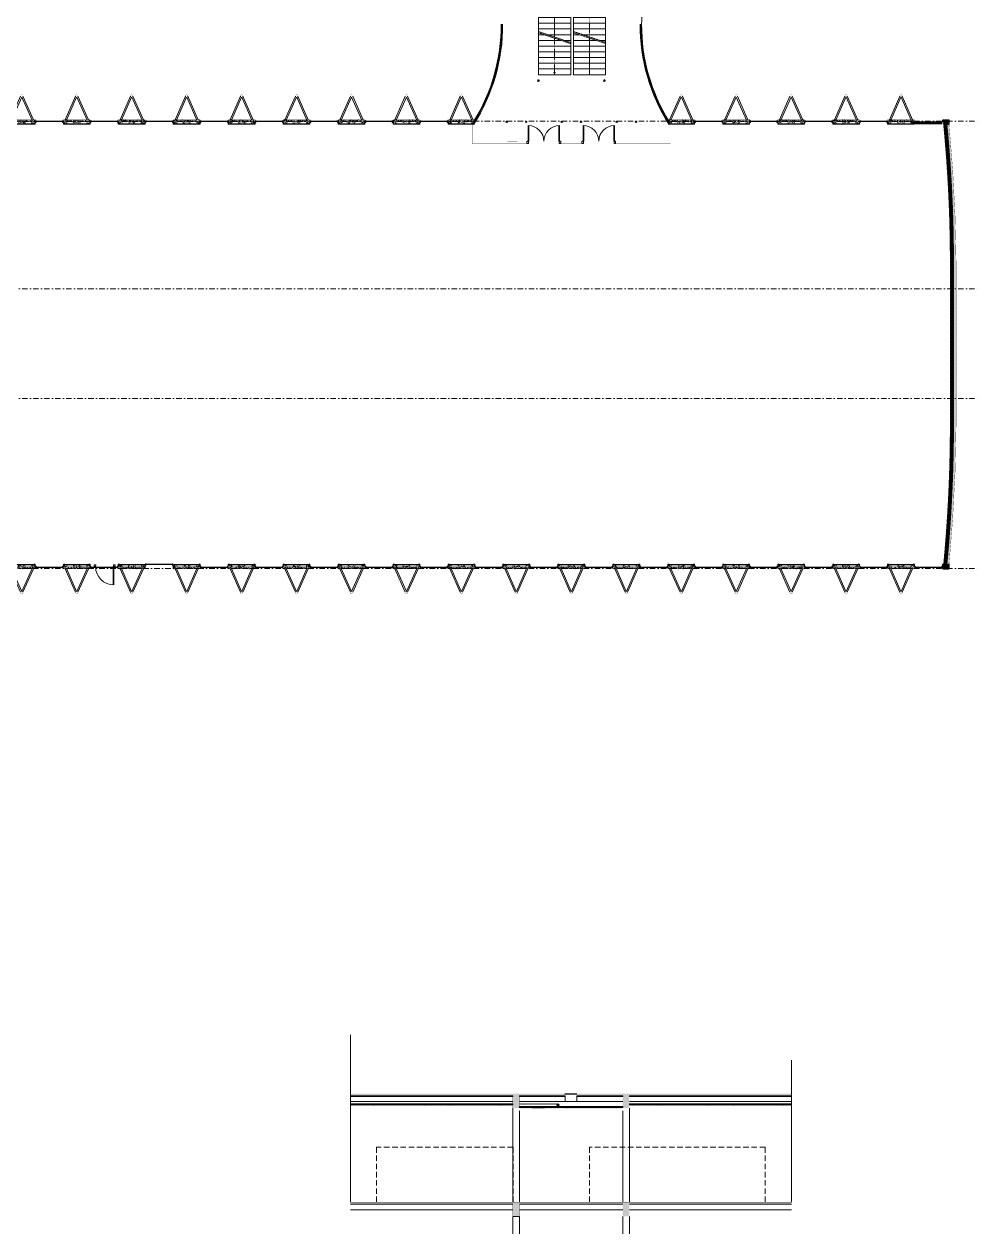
# Model space of a CAD drawing. Header units: millimetres. Extents: x 0 to 111176, y 95213 to 141729.
# Drawn here: x 54508 to 58852, y 118440 to 123942 of the extents above; entities that cross this region are included whole.
import ezdxf

# ---------------------------------------------------------------- set-up
doc = ezdxf.new("R2010")
doc.units = ezdxf.units.MM
for name, pattern in [('CONTINU', [0]), ('DISCONTINU', [0.75, 0.5, -0.25]), ('TIRETPT2', [0.5, 0.25, -0.125, 0, -0.125])]:
    doc.linetypes.add(name, pattern=pattern)
doc.layers.add('CDP', color=7, linetype='Continuous', lineweight=9, true_color=0x364259)
doc.layers.add('STR_BOLLARD', color=7, linetype='Continuous', lineweight=9, true_color=0x1c1c1c)
doc.layers.add('Invisible', color=52, linetype='Continuous', lineweight=9, plot=False)
for name, color, linetype, lineweight in [('MEN_Ext', 115, 'Continuous', 9), ('MEN_Ext_Murs-rideaux', 113, 'Continuous', 9), ('MEN_Int_PCF', 177, 'Continuous', 9), ('STR_BOLLARD_Axes', 252, 'Continuous', 9)]:
    doc.layers.add(name, color=color, linetype=linetype, lineweight=lineweight)
pattern_1 = [(140, (60764.64633341976, 78379.58845980477), (0.6375634215561321, 7.287386759840159), [0.762, -8.382000000000001]), (84.99999999999994, (60764.64633341976, 78379.58845980477), (-7.642273809561408, -1.409736856998764), [0.6096, -6.7056233668]), (190.4514446999998, (60764.69946355977, 78380.19574008478), (-7.004710076487798, 5.877649883614139), [0.6476003519999999, -7.123609783999998]), (136.1841999999999, (60762.61433341977, 78379.58845980477), (1.681693117309099, 10.8431616356852), [1.143, -12.573]), (186.6355576099998, (60762.75447341977, 78380.49205580476), (-9.89704498390885, 9.49616536206013), [0.9714009256, -10.6854243264]), (81.18415116999996, (60762.61433341977, 78379.58845980477), (-9.897044983421296, 9.496165362599092), [0.9143986828, -10.0583892768]), (111, (60763.12233341976, 78380.60445980477), (4.090607927483512, 6.064575650765295), [0.7619999999999996, -8.381999999999994]), (55.99999999999996, (60763.12233341976, 78380.60445980477), (-7.367518644892768, 2.472081133905892), [0.6095999999999981, -6.705599999999984]), (161.4514449999999, (60763.46321741577, 78381.10984110877), (-3.276910755436199, 8.53665677114865), [0.6476003520000001, -7.123597503999999]), (127.5, (60764.64633341976, 78379.58845980477), (-3.382201554926124, 0.1235441300236767), [0, -6.624319999999985, 0, -6.807199999999986, 0, -6.730999999999986]), (97.49999999999993, (60764.64633341976, 78379.58845980477), (-4.007222992724778, 2.672786500412235), [0, -3.88112, 0, -6.47192, 0, -2.5654]), (57.49999999999992, (60764.64633341976, 78377.32277980477), (0.2291497597069442, 5.423623806674856), [0, -2.54, 0, -7.9248, 0, -10.5156]), (47.49999999999994, (60764.64633341976, 78376.30677980477), (-1.017059641333314, 5.925167255440723), [0, -3.302, 0, -5.26288, 0, -7.4676])]
pattern_2 = [(135, (60764.64633341976, 79426.17053095263), (-2.245064030267288, -2.245064030267288), [])]

# ---------------------------------------------------------------- blocks, each defined once
blk = doc.blocks.new('Fenetres Ext')
for points in [[(14.09999999846332, 3.400000005214679), (14.09999999846332, 4.400000005214679), (18.09999999846332, 4.400000005214679), (18.09999999846332, 3.400000005214679)], [(14.09999999846332, 1.400000005214679), (139.0999999735504, 1.400000005214679), (139.0999999735504, 3.400000005214679), (14.09999999846332, 3.400000005214679), (14.09999999846332, 1.400000005214679)], [(14.09999999846332, -2.599999994785321), (16.09999999846332, -2.599999994785321), (16.09999999846332, 1.400000005214679), (14.09999999846332, 1.400000005214679)], [(139.0999999735504, 3.400000005214679), (139.0999999735504, 4.400000005214679), (135.0999999735504, 4.400000005214679), (135.0999999735504, 3.400000005214679)], [(139.0999999735504, -2.599999994785321), (137.0999999735504, -2.599999994785321), (137.0999999735504, 1.400000005214679), (139.0999999735504, 1.400000005214679)], [(6.599999998463318, -10.59999999478532), (10.59999999846332, -10.59999999478532), (10.59999999846332, -3.599999994785321), (11.59999999846332, -3.599999994785321), (11.59999999846332, -4.585936534454959), (12.59999999972251, -4.585936534454959), (12.59999999846332, -11.59999999478532), (6.599999998463318, -11.59999999478532)], [(10.59999999846332, -3.599999994785321), (14.09999999846332, -3.599999994785321), (14.09999999846332, -2.599999994785321), (10.59999999846332, -2.599999994785321), (10.59999999846332, -3.599999994785321)], [(142.5999999735504, -3.599999994785321), (139.0999999735504, -3.599999994785321), (139.0999999735504, -2.599999994785321), (142.5999999735504, -2.599999994785321), (142.5999999735504, -3.599999994785321)], [(146.5999999735504, -10.59999999478532), (142.5999999735504, -10.59999999478532), (142.5999999735504, -3.599999994785321), (141.5999999735504, -3.599999994785321), (141.5999999735504, -4.585936534454959), (140.5999999722912, -4.585936534454959), (140.5999999735504, -11.59999999478532), (146.5999999735504, -11.59999999478532)]]:
    blk.add_lwpolyline(points, close=True)
blk.add_lwpolyline([(14.09999999846332, 2.400000005214679), (139.0999999735504, 2.400000005214679)])
blk = doc.blocks.new('FENETRE-113')
at = {"layer": 'MEN_Ext'}
blk.add_line((-136.4911432528734, 4.248983748228966), (-3.259629011154175e-09, 4.400000005291076), dxfattribs=at)
blk.add_lwpolyline([(-136.4911432529334, 8.799999999464035), (-136.491143252817, -1.60116542247124e-09), (0, 0), (-6.51925802230835e-09, 8.799999996437691)], close=True, dxfattribs=at)
blk = doc.blocks.new('panneau+contreventement')
at = {"lineweight": 5}
h = blk.add_hatch(dxfattribs=at)
h.set_pattern_fill('AR-CONC', color=252, scale=0.04, angle=360, style=0)
h.set_pattern_definition([(49.99999999999994, (6.955815479159355e-08, 17.59999999470892), (7.287386759840159, -0.6375634215561317), [0.7619999999999998, -8.381999999999998]), (354.9999999999999, (6.955815479159355e-08, 17.59999999470892), (-1.409736856998765, 7.642273809561408), [0.6096, -6.7056233668]), (100.4514446999998, (0.6072803495580956, 17.54686985470835), (5.877649883614139, 7.004710076487798), [0.6476003520000001, -7.123609784]), (46.18419999999995, (6.955815479159355e-08, 19.63199999470817), (10.8431616356852, -1.681693117309098), [1.143, -12.573]), (96.63555760999995, (0.9035960695582617, 19.49185999470865), (9.49616536206013, 9.89704498390885), [0.9714009256, -10.6854243264]), (351.18415117, (6.955815479159355e-08, 19.63199999470817), (9.496165362599092, 9.897044983421296), [0.9143986827999999, -10.0583892768]), (20.99999999999999, (1.016000069557776, 19.12399999471018), (6.064575650765295, -4.090607927483512), [0.7619999999999999, -8.382]), (326, (1.016000069557776, 19.12399999471018), (2.472081133905891, 7.367518644892768), [0.6096, -6.7056]), (71.45144499999996, (1.521381373558143, 18.78311599870722), (8.53665677114865, 3.2769107554362), [0.647600352, -7.123597503999998]), (37.49999999999993, (6.955815479159355e-08, 17.59999999470892), (0.1235441300236765, 3.382201554926124), [0, -6.624319999999999, 0, -6.8072, 0, -6.731]), (7.499999999999964, (6.955815479159355e-08, 17.59999999470892), (2.672786500412234, 4.007222992724778), [0, -3.88112, 0, -6.47192, 0, -2.5654]), (327.4999999999998, (-2.265679930442275, 17.59999999470892), (5.423623806674856, -0.2291497597069439), [0, -2.54, 0, -7.9248, 0, -10.5156]), (317.4999999999999, (-3.281679930441896, 17.59999999470892), (5.925167255440723, 1.017059641333315), [0, -3.302, 0, -5.26288, 0, -7.4676])])
h.paths.add_polyline_path([(8.000000000007276, 16.62599197128293), (8.000000000007276, 12.62599197128293), (-8, 12.62599197128293), (-8, 16.62599197128293), (-15.27348650529757, 16.62599197128293), (-17.5, 9), (-42.54545454565005, 9), (-44.5, 17.59999999831052), (-55.5, 17.59999999831052), (-55.5, 10), (-62.5, 9), (-61.5, 0), (61.5, 0), (62.5, 9), (55.5, 10), (55.5, 17.59999999831052), (44.5, 17.59999999831052), (42.5, 9), (17.50000000000728, 9), (15.72651349470971, 16.62599197128293)])
at = {"layer": 'CDP'}
h = blk.add_hatch(dxfattribs=at)
h.set_pattern_fill('ANSI31', color=256, scale=5)
h.set_pattern_definition([(45, (0, 0), (-0.4419417382415922, 0.4419417382415922), [])])
h.paths.add_polyline_path([(-59, 17.59999999831052), (-59, 19.3999999983098), (58.99999999767169, 19.3999999983098), (58.99999999767169, 17.59999999831052)])
at = {"linetype": 'Continuous', "lineweight": 5, "const_width": 0.8799999952316284}
blk.add_lwpolyline([(8.000000000007276, 16.62599197128293), (8.000000000007276, 12.62599197128293), (-8, 12.62599197128293), (-8, 16.62599197128293), (-15.27348650529757, 16.62599197128293), (-17.5, 9), (-42.54545454565005, 9), (-44.5, 17.59999999831052), (-55.5, 17.59999999831052), (-55.5, 10), (-62.5, 9), (-61.5, 0), (61.5, 0), (62.5, 9), (55.5, 10), (55.5, 17.59999999831052), (44.5, 17.59999999831052), (42.5, 9), (17.50000000000728, 9), (15.72651349470971, 16.62599197128293)], close=True, dxfattribs=at)
for points in [[(-5.29915068641867, -107.0272467950708), (-52.79727948180198, 0.03446815508141299)], [(-0.5113040249361802, -103.0238181007117), (-46.75775930929467, 1.216600178464432)], [(0.5113040249361802, -103.0238181007117), (46.75775930929467, 1.216600178464432)], [(5.29915068641867, -107.0272467950708), (52.79727948180198, 0.03446815508141299)], [(52.79745963354026, 0), (46.20254036645974, 0)]]:
    blk.add_lwpolyline(points)
at = {"const_width": 0.8}
blk.add_lwpolyline([(4.886542232529791, -105.9757763550551, 128.1178204295244), (4.962955946750299, -106.1295426030811, 0.007805315424875689)], format="xyb", close=True, dxfattribs=at)
at = {"layer": 'CDP', "const_width": 0.2}
blk.add_lwpolyline([(-59, 17.59999999831052), (-59, 19.3999999983098), (58.99999999767169, 19.3999999983098), (58.99999999767169, 17.59999999831052), (-59, 17.59999999831052)], close=True, dxfattribs=at)
blk = doc.blocks.new('Potelet')
at = {"lineweight": 0, "const_width": 0.5}
blk.add_lwpolyline([(-1.600976329688904, 4.736757835458326, 7.011262514145348), (1.19217006630147, 4.855793501891813, 0.1426276648438825)], format="xyb", close=True, dxfattribs=at)
at = {"ltscale": 5}
for points in [[(-3.535533905932737, -3.535533905932737), (3.535533905932738, 3.535533905932738)], [(-3.535533905932738, 3.535533905932738), (3.535533905932737, -3.535533905932737)]]:
    blk.add_lwpolyline(points, dxfattribs=at)
blk = doc.blocks.new('Porte double 10')
blk.add_lwpolyline([(81.43703520298004, -8.499999990832293), (9.99999999278225, -8.499999998079147), (9.99999999254942, 5.529727786779404e-10), (0, 0), (6.984919309616089e-10, -6.999999998952262), (6.999999993247911, -6.999999998544808), (6.999999993015081, -5.499999994033715), (81.49999999022111, -5.49999999141437, -0.4142135623524235), (10.00000000023283, -76.99999999135616, -0.4142135623524235), (81.50000000465661, -148.4999999768334), (7.000000007450581, -148.4999999893189), (7.000000007450581, -146.9999999848078), (1.909211277961731e-08, -146.9999999852153), (1.862645149230957e-08, -153.9999999845168), (10.00000000814907, -153.9999999832944), (10.00000000675209, -145.4999999846332), (81.43703521694988, -145.4999999774445)], format="xyb")
blk = doc.blocks.new('Pignon')
at = {"lineweight": 5}
h = blk.add_hatch(dxfattribs=at)
h.set_pattern_fill('AR-CONC', color=252, scale=0.8, angle=360, style=0)
h.set_pattern_definition([(49.99999999999999, (0, 0), (5.738081460806028, -0.5020170798607624), [0.6000000000000001, -6.600000000000001]), (355, (0, 0), (-1.110010668903999, 6.017537069600095), [0.48, -5.28]), (100.45144446, (0.478173448, -0.04183475200000012), (4.628070773816898, 5.515519927749035), [0.5099215359999999, -5.609136895999999]), (46.18420000000002, (3.91886975727153e-16, 1.6), (8.53793064537258, -1.324154246344614), [0.8999999999999999, -9.899999999999999]), (96.63563548999994, (0.7114939600000003, 1.489653544), (7.477295565393829, 7.792948806196402), [0.764882736, -8.413710079999998]), (351.1841639899999, (3.91886975727153e-16, 1.6), (7.477295560438187, 7.79294880215992), [0.7200000000000001, -7.920000008]), (21, (0.8000000000000004, 1.2), (4.775256416947693, -3.220951125322712), [0.6000000000000001, -6.600000000000001]), (326.0000000000001, (0.8000000000000004, 1.2), (1.946522655372655, 5.801200360374824), [0.48, -5.28]), (71.45144474000001, (1.197938032, 0.9315874079999997), (6.72177901383977, 2.580249222450829), [0.50992152, -5.609136895999999]), (37.50000000000004, (0, 0), (0.09727884253832601, 2.663150830650492), [0, -5.215999999999999, 0, -5.359999999999999, 0, -5.3]), (7.499999999999974, (0, 0), (2.10455629953719, 3.155293695058881), [0, -3.056, 0, -5.096, 0, -2.02]), (327.5, (-1.784, 4.369539779357756e-16), (4.270579489379272, -0.1804389738750391), [0, -2, 0, -6.24, 0, -8.28]), (317.5, (-2.584, 6.328974657993521e-16), (4.66548935473909, 0.8008398586585408), [0, -2.6, 0, -4.144, 0, -5.88])])
edge = h.paths.add_edge_path()
edge.add_arc((6514.570729589548, 643.1657927447177), 6585.023370820036, 180.05525207706, 185.4136591410671, ccw=False)
edge.add_line((-70.44957941338726, 636.8156537741324), (-70.44957941338708, 1386.815653774132))
edge.add_arc((6616.604850319538, 1380.105084346262), 6687.057796815635, 174.5793199602518, 179.9425027594255, ccw=False)
edge.add_line((-40.5479746068886, 2011.815653774132), (-50.48353849775594, 2011.815653774132))
edge.add_arc((7091.866723411993, 1332.980745925604), 7174.537204302169, 174.570709958592, 179.5700709511673)
edge.add_line((-82.46850005038141, 1386.815653774132), (-82.29857736689354, 636.8156537741324))
edge.add_arc((7157.214627704398, 692.0280776829677), 7239.723741839565, 180.4369599787104, 185.3911985980951)
edge.add_line((-50.48353849775594, 11.81707874102449), (-40.55522752259276, 11.81707874102358))
edge.add_line((-40.55522752259276, 11.81707874102358), (-41.080152220522, 21.89748511193011))
h = blk.add_hatch()
h.set_pattern_fill('ANSI31', color=252, scale=10)
h.set_pattern_definition([(45, (0, 0), (-0.8838834764831843, 0.8838834764831844), [])])
edge = h.paths.add_edge_path()
edge.add_arc((6713.68367833288, 648.0937936427963), 6784.142632293183, 180.0952500777031, 185.3816129100021, ccw=False)
edge.add_line((-70.44957941338726, 636.8156537741324), (-70.44957941338708, 1386.815653774132))
edge.add_arc((6576.145764537498, 1382.040750896481), 6646.597059091748, 174.5629839039005, 179.9588388157768, ccw=False)
edge.add_line((-40.5479746068886, 2011.815653774132), (-50.48353849775594, 2011.815653774132))
edge.add_line((-50.48353849775594, 2011.815653774132), (-50.48353849775594, 2033.815653774132))
edge.add_line((-50.48353849775594, 2033.815653774132), (-38.75141834801798, 2033.815653774132))
edge.add_line((-38.75141834801798, 2033.815653774132), (-20.48353849775594, 2033.815653774132))
edge.add_line((-20.48353849775594, 2033.815653774132), (-19.48353848487568, 2024.755756784341))
edge.add_line((-19.48353848487568, 2024.755756784341), (-24.93839252719044, 2024.755756784341))
edge.add_arc((6465.743834761339, 1383.888228224312), 6522.244012976042, 174.3610897732515, 179.9745975727592)
edge.add_line((-56.49953719377663, 1386.779904102824), (-56.4995371937768, 636.8156537741324))
edge.add_arc((6685.920367476094, 650.0967867853515), 6742.432985160663, 180.1128603521101, 185.5470909639901)
edge.add_line((-24.93839252719044, -1.65259961229367), (-19.48353843155564, -1.65259961742686))
edge.add_line((-19.48353843155564, -1.652599617426858), (-20.48353849775595, -10.18292125897551))
edge.add_line((-20.48353849775594, -10.18292125897551), (-40.04876508979578, -10.18292125897551))
edge.add_line((-40.04876508979578, -10.18292125897551), (-50.48353849775594, -10.18292125897551))
edge.add_line((-50.48353849775594, -10.18292125897551), (-50.48353849775594, 11.81707874102449))
edge.add_line((-50.48353849775594, 11.81707874102449), (-40.55522752258912, 11.81707874102358))
at = {"const_width": 1}
blk.add_lwpolyline([(-41.080152220522, 21.89748511193011, -0.02338472269243292), (-70.44957941338726, 636.8156537741324), (-70.44957941338726, 1386.815653774132, -0.02340557217351407), (-40.5479746068886, 2011.815653774132), (-50.48353849775594, 2011.815653774132, 0.02181728809893834), (-82.46850005038141, 1386.815653774132), (-82.29857736689337, 636.8156537741324, 0.02162031173250202), (-50.48353849775594, 11.81707874102449), (-40.55522752259276, 11.81707874102358)], format="xyb", close=True, dxfattribs=at)
at = {"ltscale": 50, "const_width": 1}
blk.add_lwpolyline([(-40.55522752258912, 11.81707874102358, -0.0230702008294989), (-70.44957941338726, 636.8156537741324), (-70.44957941338726, 1386.815653774132, -0.02354820973225472), (-40.5479746068886, 2011.815653774132), (-50.48353849775594, 2011.815653774132), (-50.48353849775594, 2033.815653774132), (-38.75141834801798, 2033.815653774132), (-20.48353849775594, 2033.815653774132), (-19.48353848487568, 2024.755756784341), (-24.93839252719044, 2024.755756784341, 0.02449844776779151), (-56.49953719377663, 1386.779904102824), (-56.49953719377663, 636.8156537741324, 0.02371574882550749), (-24.93839252719044, -1.65259961229367), (-19.48353843155564, -1.652599617426858), (-20.48353849775594, -10.18292125897551), (-40.04876508979578, -10.18292125897551), (-50.48353849775594, -10.18292125897551), (-50.48353849775594, 11.81707874102449), (-40.55522752258912, 11.81707874102358)], format="xyb", close=True, dxfattribs=at)
blk = doc.blocks.new('Esca double')
for p, q in [((-13.00000003063303, 12.00000001416686), (324.9999999693674, 12.00000001286389)), ((-13.0000000311997, -134.9999999860231), (-13.00000003063303, 12.00000001416686)), ((12.9999999688003, -134.9999999861233), (12.99999996936697, 12.00000001406661)), ((38.9999999688003, -134.9999999862235), (38.99999996936697, 12.0000000139664)), ((64.99999996880032, -134.9999999863237), (64.999999969367, 12.00000001386617)), ((90.99999996880035, -134.999999986424), (90.99999996936702, 12.00000001376594)), ((116.9999999688004, -134.9999999865242), (116.9999999693671, 12.00000001366571)), ((133.8820943152711, -134.9999999865067), (183.3938992372431, 12.00000001340977)), ((142.9999999689651, -92.26467262688318), (142.9999999693671, 12.00000001356548)), ((168.9999999692627, -15.07096080463564), (168.9999999693671, 12.00000001346527)), ((194.9999999688005, -134.9999999868249), (194.9999999693672, 12.00000001336504)), ((220.9999999688005, -134.9999999869251), (220.9999999693672, 12.00000001326479)), ((246.9999999688006, -134.9999999870253), (246.9999999693673, 12.00000001316458)), ((272.9999999688006, -134.9999999871255), (272.9999999693673, 12.00000001306435)), ((298.9999999688007, -134.9999999872258), (298.9999999693674, 12.00000001296412)), ((324.9999999688007, -134.9999999871361), (324.9999999693674, 12.00000001286389)), ((168.9999999688004, -134.9999999867246), (168.9999999692024, -30.73532736427996)), ((142.9999999688004, -134.9999999866244), (142.9999999689047, -107.9290391682598)), ((324.999999969084, -61.4999999909495), (158.6379967749907, -61.4999999903082)), ((-13.0000000311997, -134.9999999860231), (324.9999999688007, -134.9999999871361)), ((-13.0000000311997, -146.9836496618428), (-13.00000003176638, -293.9836496618428)), ((324.9999999688007, -146.9836496629559), (-13.0000000311997, -146.9836496618428)), ((12.9999999688003, -146.9836496617532), (12.99999996823362, -293.983649661943)), ((38.99999996880035, -146.9836496618534), (38.99999996823368, -293.9836496620433)), ((64.99999996880041, -146.9836496619536), (64.99999996823374, -293.9836496621435)), ((90.99999996880047, -146.9836496620538), (90.9999999682338, -293.9836496622437)), ((116.9999999688005, -146.9836496621541), (116.9999999682338, -293.983649662344)), ((178.1179056223299, -146.9836496624722), (128.6061007003579, -293.9836496623887)), ((142.9999999688006, -146.9836496622543), (142.9999999683986, -251.248322284699)), ((168.9999999688006, -146.9836496623545), (168.9999999686962, -174.0546104807191)), ((194.9999999688006, -146.9836496624548), (194.9999999682339, -293.9836496626447)), ((220.9999999688006, -146.983649662555), (220.999999968234, -293.9836496627449)), ((246.9999999688007, -146.9836496626552), (246.999999968234, -293.9836496628451)), ((272.9999999688007, -146.9836496627555), (272.999999968234, -293.9836496629453)), ((298.9999999688007, -146.9836496628557), (298.999999968234, -293.9836496630455)), ((324.9999999688007, -146.9836496629559), (324.999999968234, -293.9836496631458)), ((168.9999999686358, -189.7189770220958), (168.9999999682339, -293.9836496625444)), ((-13.00000003148301, -220.4836496580294), (153.3620031626103, -220.4836496586707)), ((142.9999999683383, -266.9126888443433), (142.9999999682339, -293.9836496624442)), ((324.999999968234, -293.9836496631458), (-13.00000003176638, -293.9836496618428))]:
    blk.add_line(p, q)
at = {"linetype": 'DISCONTINU'}
for p, q in [((128.6061007104215, -134.9999999864894), (178.1179056206777, 12.00000001343011)), ((153.3620031630943, -61.49999998920225), (-13.00000003091637, -61.49999998895366)), ((183.3938992271795, -146.9836496624896), (133.8820943169233, -293.9836496624091)), ((158.6379967745067, -220.4836496597767), (324.9999999685173, -220.4836496600253))]:
    blk.add_line(p, q, dxfattribs=at)
for points in [[(-13.00000003091637, -61.4999999859281), (-0.5000000295193843, -67.74999998828551), (-0.5000000310327835, -55.24999998959518)], [(158.6379967810419, -61.49999998728264), (171.1379967824389, -67.74999998964005), (171.1379967809255, -55.24999999094972)], [(153.3620031565591, -220.4836496616963), (140.8620031551621, -214.2336496593389), (140.8620031566755, -226.7336496580292)], [(324.9999999685174, -220.4836496630508), (312.4999999671204, -214.2336496606934), (312.4999999686338, -226.7336496593838)]]:
    blk.add_solid(points)
blk = doc.blocks.new('PO7C')
blk.add_lwpolyline([(0.8499999999974079, 7.993833010863), (0.8500000000008185, 0.6999999993420261), (5.343281372915953e-11, 0.6999999993914798), (0, 0), (0.7000000000005002, -3.922195901395753e-11), (0.7000000000005002, 0.3999999993617394), (0.5499999995356575, 0.3999999993617394), (0.5500000000381533, 7.99999999936324, -0.4142135623537333), (7.849999999555166, 0.6999999993630581), (7.849999999575061, 0.3999999993617394), (7.699999999110219, 0.3999999993617394), (7.699999999110219, -3.922195901395753e-11), (8.399999999110719, 0), (8.399999999056718, 0.6999999993914798), (7.849999999555166, 0.6999999993630581)], format="xyb")

msp = doc.modelspace()

# ---------------------------------------------------------------- hatches: boundary and pattern name
at = {"layer": 'CDP', "linetype": 'CONTINU', "lineweight": 5}
h = msp.add_hatch(dxfattribs=at)
h.set_pattern_fill('ANSI31', color=252, angle=90, style=0)
h.set_pattern_definition(pattern_2)
h.paths.add_polyline_path([(57231.66874702883, 119014.4497299193), (56874.33280830195, 119014.4497299193), (56874.33280830195, 119012.6497299193), (57231.66874702883, 119012.6497299193)])
at = {"layer": 'STR_BOLLARD', "lineweight": 5}
h = msp.add_hatch(dxfattribs=at)
h.set_pattern_fill('AR-CONC', color=252, scale=0.05, angle=89.99999999999993, style=0)
h.set_pattern_definition([(140, (60764.64633341976, 79426.17053095263), (0.7969542769451651, 9.109233449800199), [0.9524999999999999, -10.4775]), (84.99999999999994, (60764.64633341976, 79426.17053095263), (-9.552842261951758, -1.762171071248455), [0.7619999999999999, -8.3820292085]), (190.4514446999998, (60764.71274609477, 79426.92963130263), (-8.755887595609746, 7.347062354517674), [0.8095004399999998, -8.904512229999996]), (136.1841999999999, (60762.10633341977, 79426.17053095263), (2.102116396636374, 13.55395204460649), [1.42875, -15.71625]), (186.6355576099998, (60762.28150841976, 79427.30002595263), (-12.37130622988606, 11.87020670257516), [1.214251157, -13.356780408]), (81.18415116999996, (60762.10633341977, 79426.17053095263), (-12.37130622927662, 11.87020670324886), [1.1429983535, -12.572986596]), (111, (60762.74133341976, 79427.44053095265), (5.113259909354389, 7.580719563456618), [0.9524999999999995, -10.47749999999999]), (55.99999999999996, (60762.74133341976, 79427.44053095265), (-9.20939830611596, 3.090101417382364), [0.761999999999998, -8.381999999999968]), (161.4514449999999, (60763.16743841476, 79428.07225758262), (-4.096138444295248, 10.67082096393581), [0.80950044, -8.904496879999998]), (127.5, (60764.64633341976, 79426.17053095263), (-4.227751943657655, 0.1544301625295959), [0, -8.28039999999997, 0, -8.50899999999997, 0, -8.41374999999997]), (97.49999999999993, (60764.64633341976, 79426.17053095263), (-5.009028740905972, 3.340983125515293), [0, -4.851399999999999, 0, -8.0899, 0, -3.20675]), (57.49999999999992, (60764.64633341976, 79423.33843095263), (0.2864371996336802, 6.779529758343569), [0, -3.175, 0, -9.905999999999999, 0, -13.1445]), (47.49999999999994, (60764.64633341976, 79422.06843095264), (-1.271324551666642, 7.406459069300904), [0, -4.1275, 0, -6.5786, 0, -9.334499999999998])])
h.paths.add_polyline_path([(55992.77530758059, 119076.6497299193), (56969.13496540709, 119076.6497299193), (56969.13496540709, 119067.6497299193), (56761.66874706873, 119067.6497299193), (56761.66874706873, 119011.6497299193), (56731.66874706873, 119011.6497299193), (56731.66874706873, 119067.6497299193), (55992.77530758059, 119067.6497299193)])
at = {"layer": 'STR_BOLLARD', "ltscale": 50}
h = msp.add_hatch(dxfattribs=at)
h.set_pattern_fill('HOUND', color=252, scale=0.5, angle=90)
h.set_pattern_definition([(90, (60264.64633345966, 78379.58845980477), (-0.7937499999999997, 3.175), [12.7, -6.35]), (180, (60264.64633345966, 78379.58845980477), (3.175, -0.7937500000000004), [12.7, -6.35])])
h.paths.add_polyline_path([(56731.66874706873, 119067.6497299193), (56731.66874706873, 119063.6497299193), (55992.77530758059, 119063.564815732), (55992.77530758059, 119067.6497299193)])
h = msp.add_hatch(dxfattribs=at)
h.set_pattern_fill('HOUND', color=252, scale=0.5, angle=90)
h.set_pattern_definition([(90, (60502.11255179803, 78379.58845980477), (-0.7937499999999997, 3.175), [12.7, -6.35]), (180, (60502.11255179803, 78379.58845980477), (3.175, -0.7937500000000004), [12.7, -6.35])])
h.paths.add_polyline_path([(56969.13496540709, 119067.6497299193), (56969.13496540709, 119063.6497299193), (56761.66874706873, 119063.6497299193), (56761.66874706873, 119067.6497299193)])
at = {"layer": 'STR_BOLLARD', "lineweight": 5}
h = msp.add_hatch(dxfattribs=at)
h.set_pattern_fill('AR-CONC', color=252, scale=0.04, angle=89.99999999999993, style=0)
h.set_pattern_definition(pattern_1)
h.paths.add_polyline_path([(57999.49462323359, 119067.6497299193), (57261.66874702883, 119067.6497299193), (57261.66874702883, 119011.6497299193), (57231.66874702883, 119011.6497299193), (57231.66874702883, 119067.6497299193), (57023.13496540709, 119067.6497299193), (57023.13496540709, 119076.6497299193), (57999.49462323359, 119076.6497299193)])
at = {"layer": 'STR_BOLLARD', "ltscale": 50}
h = msp.add_hatch(dxfattribs=at)
h.set_pattern_fill('HOUND', color=252, scale=0.5, angle=90)
h.set_pattern_definition([(90, (60764.64633341976, 78379.58845980477), (-0.7937499999999997, 3.175), [12.7, -6.35]), (180, (60764.64633341976, 78379.58845980477), (3.175, -0.7937500000000004), [12.7, -6.35])])
h.paths.add_polyline_path([(57231.66874702883, 119067.6497299193), (57231.66874702883, 119063.6497299193), (57023.13496540709, 119063.6497299193), (57023.13496540709, 119067.6497299193)])
h = msp.add_hatch(dxfattribs=at)
h.set_pattern_fill('HOUND', color=252, scale=0.5, angle=90)
h.set_pattern_definition([(90, (61532.47220962454, 78379.58845980477), (-0.7937499999999997, 3.175), [12.7, -6.35]), (180, (61532.47220962454, 78379.58845980477), (3.175, -0.7937500000000004), [12.7, -6.35])])
h.paths.add_polyline_path([(57999.49462323359, 119067.6497299193), (57999.49462323359, 119063.6497299193), (57261.66874702883, 119063.6497299193), (57261.66874702883, 119067.6497299193)])
at = {"layer": 'STR_BOLLARD', "linetype": 'CONTINU', "lineweight": 5}
h = msp.add_hatch(dxfattribs=at)
h.set_pattern_fill('ANSI31', color=252, angle=90, style=0)
h.set_pattern_definition([(135, (60765.71389670314, 79421.17053095263), (-2.245064030267288, -2.245064030267288), [])])
h.paths.add_polyline_path([(56731.66874706873, 119026.4497299193), (56731.66874706873, 119024.6497299193), (55992.77530758059, 119024.6497299193), (55992.77530758059, 119026.4497299193)])
h = msp.add_hatch(dxfattribs=at)
h.set_pattern_fill('ANSI31', color=252, angle=90, style=0)
h.set_pattern_definition(pattern_2)
h.paths.add_polyline_path([(56761.66874706873, 119028.6497299193), (56942.13496540709, 119028.6497299193), (56942.13496540709, 119030.4497299193), (56761.66874706873, 119030.4497299193)])
h = msp.add_hatch(dxfattribs=at)
h.set_pattern_fill('ANSI31', color=252, angle=90, style=0)
h.set_pattern_definition(pattern_2)
h.paths.add_polyline_path([(56761.66874706873, 119012.6497299193), (56820.33280830195, 119012.6497299193), (56820.33280830195, 119014.4497299193), (56761.66874706873, 119014.4497299193)])
h = msp.add_hatch(dxfattribs=at)
h.set_pattern_fill('ANSI31', color=252, angle=90, style=0)
h.set_pattern_definition(pattern_2)
h.paths.add_polyline_path([(56932.13496540709, 119028.6497299193), (56932.13496540709, 119014.4497299193), (56942.13496540709, 119014.4497299193), (56942.13496540709, 119028.6497299193)])
h = msp.add_hatch(dxfattribs=at)
h.set_pattern_fill('ANSI31', color=252, angle=90, style=0)
h.set_pattern_definition([(135, (60764.64633341976, 79421.17053095263), (-2.245064030267288, -2.245064030267288), [])])
h.paths.add_polyline_path([(57261.66874702883, 119026.4497299193), (57261.66874702883, 119024.6497299193), (57999.49462323359, 119024.6497299193), (57999.49462323359, 119026.4497299193)])
at = {"layer": 'STR_BOLLARD', "lineweight": 5}
h = msp.add_hatch(dxfattribs=at)
h.set_pattern_fill('AR-CONC', color=252, scale=0.04, angle=89.99999999999993, style=0)
h.set_pattern_definition(pattern_1)
h.paths.add_polyline_path([(55992.77530758059, 118574.6497299193), (56731.66874706873, 118574.6497299193), (56731.66874706873, 118518.6497299193), (56761.66874706873, 118518.6497299193), (56761.66874706873, 118574.6497299193), (57231.66874702883, 118574.6497299193), (57231.66874702883, 118518.6497299193), (57261.66874702883, 118518.6497299193), (57261.66874702883, 118574.6497299193), (57999.49462323359, 118574.6497299193), (57999.49462323359, 118583.6497299193), (55992.77530758059, 118583.6497299193)])

# ---------------------------------------------------------------- linework, layer by layer
at = {"layer": 'CDP', "const_width": 0.5}
for points in [[(56795.97352206823, 123399.0467296772), (56549.30385915819, 123399.0467296769), (56546.30385934364, 123399.0467296868), (56546.30385934841, 123489.0467240587)], [(56795.97352207173, 123406.0467292338), (56553.3038589065, 123406.0467292374), (56553.30385890638, 123498.7132147559)], [(57442.30380312493, 123497.8467234984), (57442.3038031219, 123406.0467292372), (57199.9734967337, 123406.0467292387)], [(57449.3038026985, 123489.0467240309), (57449.3038026836, 123399.046729682), (57199.97349674313, 123399.046729686)], [(57045.97350639792, 123406.0467292392), (56949.97351240297, 123406.0467292395)], [(57045.97350639326, 123399.0467296813), (56949.97351239948, 123399.0467296829)]]:
    msp.add_lwpolyline(points, dxfattribs=at)
at = {"layer": 'CDP', "lineweight": 5, "ltscale": 50, "const_width": 0.25}
for points in [[(56731.66874706873, 119026.4497299193), (56731.66874706873, 119024.6497299193), (55992.77530758059, 119024.6497299193), (55992.77530758059, 119026.4497299193), (56731.66874706873, 119026.4497299193)], [(57261.66874702883, 119026.4497299193), (57261.66874702883, 119024.6497299193), (57999.49462323359, 119024.6497299193), (57999.49462323359, 119026.4497299193), (57261.66874702883, 119026.4497299193)]]:
    msp.add_lwpolyline(points, dxfattribs=at)
at = {"layer": 'CDP', "lineweight": 5, "ltscale": 50}
for points in [[(55992.77530758059, 119030.4497299193), (56731.66874706873, 119030.4364280473), (56731.66874706873, 119026.4364280473), (55992.77530758059, 119026.4497299193)], [(57999.49462323359, 119030.4497299193), (57261.66874702883, 119030.4364280473), (57261.66874702883, 119026.4364280473), (57999.49462323359, 119026.4497299193)]]:
    msp.add_lwpolyline(points, close=True, dxfattribs=at)
for points in [[(56761.66874706873, 119028.6497299193, 0.25, 0.25, 0), (56942.13496540709, 119028.6497299193, 0.25, 0.25, 0), (56942.13496540709, 119030.4497299193, 0.25, 0.25, 0), (56761.66874706873, 119030.4497299193, 0, 0, 0)], [(56761.66874706873, 119012.6497299193, 0.25, 0.25, 0), (56820.33280830195, 119012.6497299193, 0.25, 0.25, 0), (56820.33280830195, 119014.4497299193, 0.25, 0.25, 0), (56761.66874706873, 119014.4497299193, 0, 0, 0)], [(57231.66874702883, 119014.4497299193, 0.25, 0.25, 0), (56874.33280830195, 119014.4497299193, 0.25, 0.25, 0), (56874.33280830195, 119012.6497299193, 0.25, 0.25, 0), (57231.66874702883, 119012.6497299193, 0, 0, 0)]]:
    msp.add_lwpolyline(points, format="xyseb", close=True, dxfattribs=at)
msp.add_lwpolyline([(56932.13496540709, 119018.4497299193), (56761.66874706873, 119018.4497299193), (56761.66874706873, 119014.4497299193), (57231.66874702883, 119014.4497299193), (57231.66874702883, 119018.4497299193), (56942.13496540709, 119018.4497299193)], dxfattribs=at)
at = {"layer": 'CDP', "lineweight": 5, "ltscale": 50, "const_width": 0.25}
msp.add_lwpolyline([(56932.13496540709, 119028.6497299193), (56932.13496540709, 119014.4497299193), (56942.13496540709, 119014.4497299193), (56942.13496540709, 119028.6497299193)], close=True, dxfattribs=at)
at = {"layer": 'CDP', "linetype": 'DISCONTINU', "ltscale": 50}
for points in [[(56732.71996728941, 118583.6497299193), (56732.71996728941, 118833.6497299193), (56110.86368433165, 118833.6497299193), (56110.86368433165, 118583.6497299193)], [(57879.78416308291, 118583.6497299193), (57879.78416308291, 118833.6497299193), (57080.63321663188, 118833.6497299193), (57080.63321663188, 118583.6497299193)]]:
    msp.add_lwpolyline(points, dxfattribs=at)
at = {"layer": 'Invisible', "ltscale": 50}
for points in [[(56731.66874706873, 119067.6497299193), (56731.66874706873, 119063.6497299193), (55992.77530758059, 119063.564815732), (55992.77530758059, 119067.6497299193)], [(56969.13496540709, 119067.6497299193), (56969.13496540709, 119063.6497299193), (56761.66874706873, 119063.6497299193), (56761.66874706873, 119067.6497299193)], [(57231.66874702883, 119067.6497299193), (57231.66874702883, 119063.6497299193), (57023.13496540709, 119063.6497299193), (57023.13496540709, 119067.6497299193)], [(57999.49462323359, 119067.6497299193), (57999.49462323359, 119063.6497299193), (57261.66874702883, 119063.6497299193), (57261.66874702883, 119067.6497299193)]]:
    msp.add_lwpolyline(points, close=True, dxfattribs=at)
at = {"layer": 'MEN_Ext_Murs-rideaux'}
for centre, radius, start, end in [((58146.21336637973, 123936.3566657779), 828.5787987482386, 159.0218595723679, 179.6298008743846), ((55849.73365242279, 123936.3566657878), 835.5787983029663, 327.3535556007153, 0.3670977686704063), ((55849.73365242279, 123936.3566657878), 832.0787985256027, 327.73168285714, 0.3686419235086273), ((55849.73365242279, 123936.3566657878), 828.5787987482386, 328.1170501201158, 0.3701991256153684), ((58146.21336637973, 123936.3566657779), 835.5787983029661, 179.6329022313296, 212.6032832400923), ((58146.21336637973, 123936.3566657779), 832.0787985256026, 179.6313580764914, 212.2245215832881), ((58146.21336637973, 123936.3566657779), 828.5787987482386, 179.6298008743846, 211.8908883403123)]:
    msp.add_arc(centre, radius, start, end, dxfattribs=at)
at = {"layer": 'STR_BOLLARD', "lineweight": 5, "ltscale": 50}
for points in [[(55992.77530758059, 118583.6497299193), (55992.77530758059, 119345.0069922867)], [(57999.49462323359, 118583.6497299193), (57999.49462323359, 119229.1595807645)], [(56968.67234270125, 119076.6497299193), (57023.13496540709, 119076.6497299193)], [(56968.67234270125, 119074.8497299193), (57023.13496540709, 119074.8497299193)], [(56969.13496540709, 119067.6497299193), (56969.13496540709, 119041.6497299193)], [(57023.13496540709, 119067.6497299193), (57023.13496540709, 119041.6497299193)], [(56731.66874706873, 119041.6497299193), (55992.77530758059, 119041.6497299193)], [(56731.66874706873, 119011.6497299193), (56731.66874706873, 118583.6497299193)], [(57231.66874702883, 119041.6497299193), (56761.66874706873, 119041.6497299193)], [(56820.33280830195, 119014.4497299193), (56874.33280830195, 119014.4497299193)], [(56874.33280830195, 119012.6497299193), (56820.33280830195, 119012.6497299193)], [(56820.33280830195, 119012.6497299193), (56820.83280830195, 119012.6497299193)], [(57999.49462323359, 119041.6497299193), (57261.66874702883, 119041.6497299193)], [(57261.66874702883, 119011.6497299193), (57261.66874702883, 118583.6497299193)], [(56761.66874706873, 118999.6497299193), (56761.66874706873, 118583.6497299193)], [(57231.66874702883, 118999.6497299193), (57231.66874702883, 118583.6497299193)], [(56731.66874706873, 118574.6497299193), (55992.77530758059, 118574.6497299193)], [(57231.66874702883, 118574.6497299193), (56761.66874706873, 118574.6497299193)], [(57999.49462323359, 118574.6497299193), (57261.66874702883, 118574.6497299193)], [(56731.66874706873, 118548.6497299193), (55992.77530758059, 118548.6497299193)], [(56761.66874706873, 118518.6497299193), (56731.66874706873, 118518.6497299193)], [(56731.66874706873, 118518.6497299193), (56731.66874706873, 118439.6152282121)], [(57231.66874702883, 118548.6497299193), (56761.66874706873, 118548.6497299193)], [(56761.66874706873, 118518.6497299193), (56761.66874706873, 118439.6152282121)], [(57231.66874702883, 118518.6497299193), (57231.66874702883, 118439.6152282121)], [(57999.49462323359, 118548.6497299193), (57261.66874702883, 118548.6497299193)], [(57261.66874702883, 118518.6497299193), (57261.66874702883, 118439.6152282121)]]:
    msp.add_lwpolyline(points, dxfattribs=at)
at = {"layer": 'STR_BOLLARD', "lineweight": 5, "ltscale": 50, "const_width": 0.5}
for points in [[(55992.77530758059, 119076.6497299193), (56969.13496540709, 119076.6497299193), (56969.13496540709, 119067.6497299193), (56761.66874706873, 119067.6497299193), (56761.66874706873, 119011.6497299193), (56731.66874706873, 119011.6497299193), (56731.66874706873, 119067.6497299193), (55992.77530758059, 119067.6497299193)], [(57999.49462323359, 119067.6497299193), (57261.66874702883, 119067.6497299193), (57261.66874702883, 119011.6497299193), (57231.66874702883, 119011.6497299193), (57231.66874702883, 119067.6497299193), (57023.13496540709, 119067.6497299193), (57023.13496540709, 119076.6497299193), (57999.49462323359, 119076.6497299193)]]:
    msp.add_lwpolyline(points, close=True, dxfattribs=at)
at = {"layer": 'STR_BOLLARD', "lineweight": 5, "ltscale": 50}
msp.add_lwpolyline([(55992.77530758059, 118574.6497299193, 0.5, 0.5, 0), (56731.66874706873, 118574.6497299193, 0.5, 0.5, 0), (56731.66874706873, 118518.6497299193, 0.5, 0.5, 0), (56761.66874706873, 118518.6497299193, 0.5, 0.5, 0), (56761.66874706873, 118574.6497299193, 0.5, 0.5, 0), (57231.66874702883, 118574.6497299193, 0.5, 0.5, 0), (57231.66874702883, 118518.6497299193, 0.5, 0.5, 0), (57261.66874702883, 118518.6497299193, 0.5, 0.5, 0), (57261.66874702883, 118574.6497299193, 0.5, 0.5, 0), (57999.49462323359, 118574.6497299193, 0, 0, 0), (57999.49462323359, 118583.6497299193, 0.5, 0.5, 0), (55992.77530758059, 118583.6497299193, 0, 0, 0)], format="xyseb", close=True, dxfattribs=at)
at = {"layer": 'STR_BOLLARD_Axes', "linetype": 'TIRETPT2', "ltscale": 100}
for points in [[(50641.33378350723, 123500.5521407689), (58851.55152277538, 123500.5521407689)], [(50641.33378350723, 122738.5521407689), (58851.55152277538, 122738.5521407689)], [(50641.33378350723, 122238.5521407689), (58851.55152277538, 122238.5521407689)], [(50641.33378350723, 121466.5521407689), (58851.55152277538, 121466.5521407689)]]:
    msp.add_lwpolyline(points, dxfattribs=at)

# ---------------------------------------------------------------- block references
at = {"layer": 'MEN_Ext'}
for name, p in [('Fenetres Ext', (54546.10397524445, 123497.8467235009)), ('Fenetres Ext', (54796.10395956552, 123497.8467234942)), ('Fenetres Ext', (55046.10394387762, 123497.8467234949)), ('Fenetres Ext', (55296.10392818972, 123497.8467234957)), ('Fenetres Ext', (55546.10391250183, 123497.8467234964)), ('Fenetres Ext', (55796.10389682278, 123497.8467234898)), ('Fenetres Ext', (56046.103881135, 123497.8467234905)), ('Fenetres Ext', (56296.10386545083, 123497.8467234956)), ('Fenetres Ext', (57546.10378702031, 123497.8467234919)), ('Fenetres Ext', (57796.10377134138, 123497.8467234852)), ('Fenetres Ext', (58046.10375565349, 123497.8467234859)), ('Fenetres Ext', (58296.10373996932, 123497.8467234911)), ('FENETRE-113', (58682.59487713093, 123489.0733920524)), ('Fenetres Ext', (55046.10394387762, 121482.3275340685))]:
    msp.add_blockref(name, p, dxfattribs=at)
at = {"layer": 'MEN_Ext', "xscale": -1, "rotation": 180}
for p in [(54546.10397524445, 121473.5273486589), (54796.10395956552, 121473.5273486655), (55296.10392818972, 121473.5273486641), (55546.10391250183, 121473.5273486633), (55796.10389682278, 121473.52734867), (56046.103881135, 121473.5273486693), (56296.10386545083, 121473.5273486641), (56546.10384976293, 121473.5273486633), (56796.10376771759, 121473.5275337608), (57046.10381838714, 121473.5273486619), (57296.10380270821, 121473.5273486686), (57546.10378702031, 121473.5273486678), (57796.10377134138, 121473.5273486745), (58046.10375565349, 121473.5273486738), (58296.10373996932, 121473.5273486686), (58546.10376745992, 121473.5273486686)]:
    msp.add_blockref('Fenetres Ext', p, dxfattribs=at)
at = {"layer": 'MEN_Ext', "xscale": 11.42857142961329, "yscale": 11.42857142961329, "zscale": 11.42857142961329, "rotation": 180}
msp.add_blockref('PO7C', (54922.94215325109, 121482.3275338765), dxfattribs=at)
at = {"layer": 'MEN_Ext_Murs-rideaux', "rotation": 90}
msp.add_blockref('Esca double', (56859.91231420077, 123724.9978036416), dxfattribs=at)
at = {"layer": 'MEN_Int_PCF', "rotation": 90}
for p in [(56795.97347150894, 123398.9335691071), (57045.38475999015, 123398.9335691074)]:
    msp.add_blockref('Porte double 10', p, dxfattribs=at)
at = {"layer": 'STR_BOLLARD'}
for name, p, rotation in [('Potelet', (56847.97349650541, 123685.2511061815), 90), ('Potelet', (57147.97349647013, 123685.2511061754), 90), ('panneau+contreventement', (54497.7037678489, 123506.6466648628), 180), ('panneau+contreventement', (54747.70376782399, 123506.6466648641), 180), ('panneau+contreventement', (54997.70376779384, 123506.6466646416), 180), ('panneau+contreventement', (55247.70376776892, 123506.6466646405), 180), ('panneau+contreventement', (55497.70376774395, 123506.6466646417), 180), ('panneau+contreventement', (55747.70376750903, 123506.6466646416), 180), ('panneau+contreventement', (55997.70376748411, 123506.6466646405), 180), ('panneau+contreventement', (56247.70376745914, 123506.6466646417), 180), ('panneau+contreventement', (56497.70376742899, 123506.6466647526), 180), ('panneau+contreventement', (57497.70376756793, 123506.6466646379), 180), ('panneau+contreventement', (57747.70376754232, 123506.6466646379), 180), ('panneau+contreventement', (57997.70376751735, 123506.6466646392), 180), ('panneau+contreventement', (58247.70376728242, 123506.6466646391), 180), ('panneau+contreventement', (58497.70376725751, 123506.6466646379), 180), ('Potelet', (56703.97349650983, 123497.644842014), 90), ('Potelet', (56791.9734965025, 123497.644842017), 90), ('Potelet', (56953.97349649237, 123497.6448420219), 90), ('Potelet', (57041.97349648504, 123497.6448423891), 90), ('Potelet', (57203.97349646746, 123497.6448420205), 90), ('Potelet', (57291.97349645267, 123497.6448420147), 90)]:
    msp.add_blockref(name, p, dxfattribs=dict(at, rotation=rotation))
at = {"layer": 'STR_BOLLARD', "xscale": -1}
for name, p in [('Pignon', (58665.7296608559, 121473.5275346109)), ('panneau+contreventement', (54497.7037679067, 121464.7273488636)), ('panneau+contreventement', (54747.70376777352, 121464.7273488735)), ('panneau+contreventement', (54997.70376774861, 121464.7273488747)), ('panneau+contreventement', (55247.70376772364, 121464.7273488734)), ('panneau+contreventement', (55497.7037677046, 121464.7273487622)), ('panneau+contreventement', (55747.70376773149, 121464.7273487721)), ('panneau+contreventement', (55997.70376770658, 121464.7273487733)), ('panneau+contreventement', (56247.70376768161, 121464.727348772)), ('panneau+contreventement', (56497.70376766258, 121464.7273486608)), ('panneau+contreventement', (56497.70376774715, 121464.7273489696)), ('panneau+contreventement', (56747.70376772224, 121464.7273489707)), ('panneau+contreventement', (56997.70376769727, 121464.7273489694)), ('panneau+contreventement', (57247.70376767823, 121464.7273488583)), ('panneau+contreventement', (57497.70376749465, 121464.7273488682)), ('panneau+contreventement', (57747.70376746973, 121464.7273488694)), ('panneau+contreventement', (57997.70376744476, 121464.7273488681)), ('panneau+contreventement', (58247.70376742573, 121464.7273487569)), ('panneau+contreventement', (58497.70376745838, 121464.7273486651))]:
    msp.add_blockref(name, p, dxfattribs=at)

doc.saveas('drawing.dxf')
